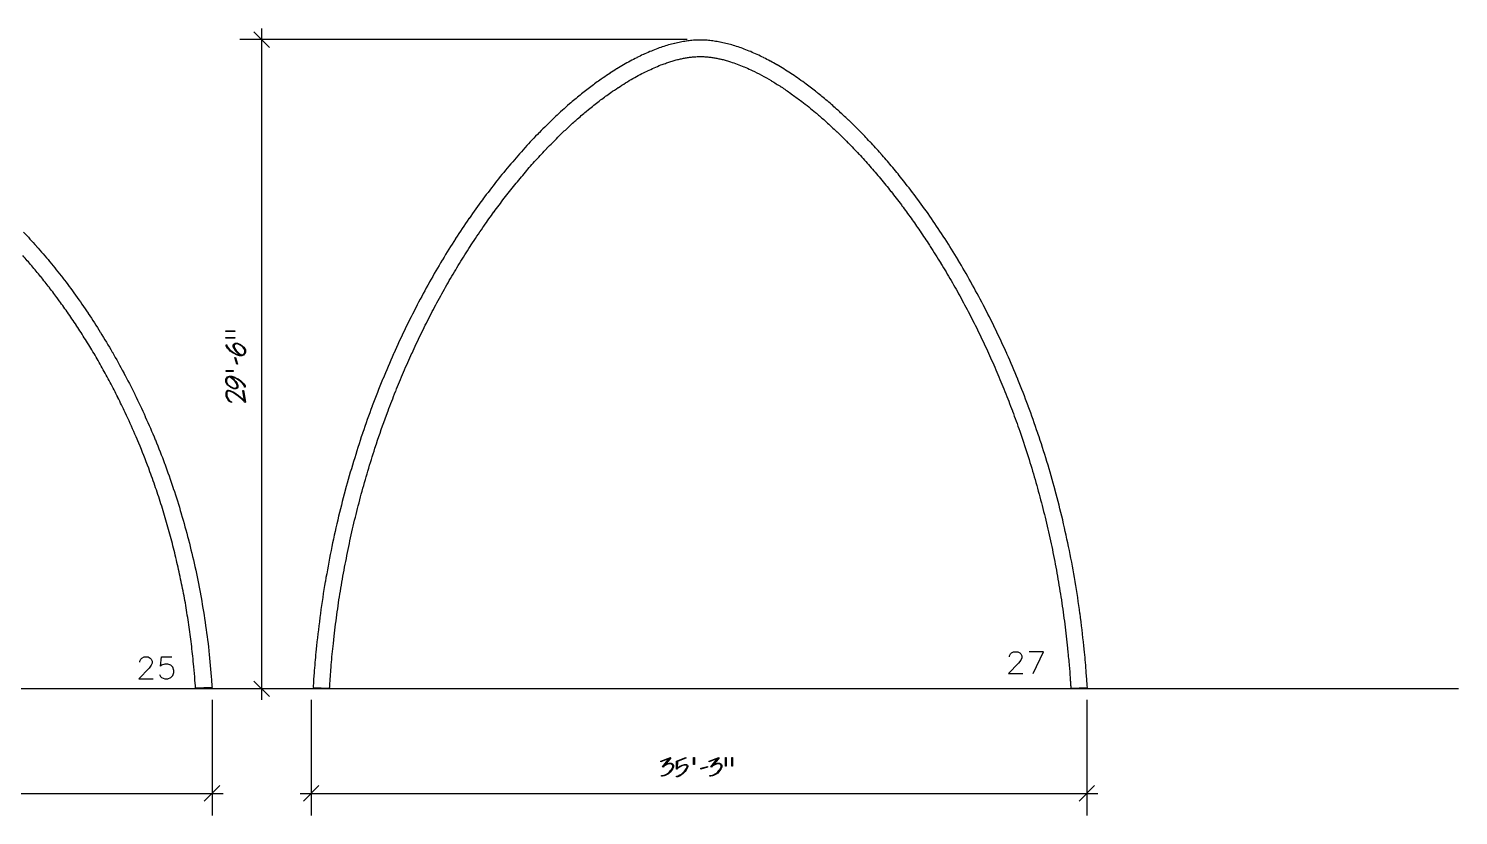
# Model space of a CAD drawing. Extents: x 57 to 189, y -88 to -29.
# Drawn here: x 76.5 to 88.73, y -69.43 to -62.7 of the extents above; entities that cross this region are included whole.
import ezdxf

# ---------------------------------------------------------------- set-up
doc = ezdxf.new("R2010")
doc.units = 0
doc.layers.get('0').update_dxf_attribs({"linetype": 'CONTINUOUS'})
doc.layers.add('DIMENSION', color=18, linetype='CONTINUOUS')
doc.layers.add('NAILERS', color=18, linetype='CONTINUOUS')

msp = doc.modelspace()

# ---------------------------------------------------------------- linework, layer by layer
msp.add_lwpolyline([(58.976, -68.342), (88.734, -68.342)])
at = {"layer": 'DIMENSION'}
for points in [[(78.557, -62.856), (78.424, -62.723)], [(78.491, -62.696), (78.491, -62.79)], [(82.132, -62.79), (78.303, -62.79)], [(78.491, -62.79), (78.491, -68.346)], [(78.424, -68.279), (78.557, -68.412)], [(78.836, -68.346), (78.303, -68.346)], [(78.491, -68.346), (78.491, -68.44)], [(78.067, -68.44), (78.067, -69.429)], [(78.914, -68.44), (78.914, -69.429)], [(85.553, -68.44), (85.553, -69.429)], [(72.134, -69.24), (78.067, -69.24)], [(78, -69.307), (78.133, -69.174)], [(78.067, -69.24), (78.161, -69.24)], [(78.82, -69.24), (78.914, -69.24)], [(78.981, -69.174), (78.848, -69.307)], [(78.914, -69.24), (85.553, -69.24)], [(85.487, -69.307), (85.62, -69.174)], [(85.553, -69.24), (85.647, -69.24)]]:
    msp.add_lwpolyline(points, dxfattribs=at)
for points in [[(78.261, -65.283), (78.261, -65.289), (78.185, -65.289), (78.185, -65.283)], [(78.185, -65.338), (78.261, -65.338), (78.261, -65.344), (78.185, -65.344)], [(78.262, -65.39), (78.264, -65.389), (78.269, -65.388), (78.272, -65.388), (78.284, -65.388), (78.31, -65.399), (78.324, -65.41), (78.339, -65.422), (78.353, -65.445), (78.353, -65.457), (78.353, -65.465), (78.348, -65.478), (78.342, -65.483), (78.336, -65.489), (78.32, -65.495), (78.309, -65.495), (78.3, -65.495), (78.276, -65.487), (78.262, -65.48), (78.247, -65.472), (78.222, -65.455), (78.212, -65.445), (78.2, -65.433), (78.187, -65.413), (78.186, -65.403), (78.192, -65.403), (78.193, -65.412), (78.206, -65.431), (78.217, -65.442), (78.227, -65.451), (78.251, -65.468), (78.264, -65.475), (78.278, -65.482), (78.3, -65.488), (78.309, -65.488), (78.318, -65.488), (78.332, -65.484), (78.338, -65.479), (78.343, -65.474), (78.347, -65.463), (78.347, -65.456), (78.347, -65.446), (78.334, -65.425), (78.32, -65.414), (78.307, -65.404), (78.284, -65.394), (78.274, -65.394), (78.271, -65.394), (78.267, -65.395), (78.265, -65.396), (78.26, -65.398), (78.255, -65.406), (78.255, -65.411), (78.255, -65.417), (78.261, -65.432), (78.268, -65.442), (78.273, -65.449), (78.287, -65.464), (78.294, -65.471), (78.302, -65.478), (78.312, -65.485), (78.315, -65.486), (78.308, -65.487), (78.304, -65.486), (78.293, -65.478), (78.286, -65.472), (78.278, -65.465), (78.266, -65.45), (78.26, -65.442), (78.254, -65.432), (78.248, -65.416), (78.248, -65.41), (78.248, -65.403), (78.255, -65.393)], [(78.268, -65.509), (78.285, -65.568), (78.278, -65.568), (78.262, -65.509)], [(78.35, -65.763), (78.344, -65.763), (78.343, -65.754), (78.33, -65.735), (78.319, -65.724), (78.309, -65.715), (78.285, -65.698), (78.272, -65.691), (78.258, -65.684), (78.236, -65.677), (78.227, -65.677), (78.218, -65.677), (78.204, -65.682), (78.198, -65.687), (78.194, -65.692), (78.189, -65.703), (78.189, -65.71), (78.189, -65.72), (78.202, -65.741), (78.216, -65.752), (78.229, -65.762), (78.252, -65.772), (78.262, -65.772), (78.265, -65.772), (78.27, -65.771), (78.272, -65.77), (78.277, -65.768), (78.282, -65.76), (78.282, -65.755), (78.282, -65.749), (78.275, -65.734), (78.269, -65.724), (78.263, -65.716), (78.25, -65.702), (78.242, -65.695), (78.234, -65.688), (78.224, -65.681), (78.221, -65.68), (78.228, -65.679), (78.232, -65.679), (78.243, -65.687), (78.25, -65.693), (78.257, -65.7), (78.27, -65.716), (78.276, -65.724), (78.282, -65.734), (78.288, -65.75), (78.288, -65.757), (78.288, -65.763), (78.281, -65.773), (78.274, -65.776), (78.272, -65.777), (78.267, -65.778), (78.264, -65.778), (78.252, -65.778), (78.226, -65.767), (78.212, -65.756), (78.197, -65.744), (78.183, -65.721), (78.183, -65.709), (78.183, -65.701), (78.188, -65.688), (78.193, -65.683), (78.2, -65.677), (78.216, -65.671), (78.227, -65.671), (78.236, -65.671), (78.26, -65.679), (78.274, -65.686), (78.289, -65.693), (78.314, -65.711), (78.324, -65.721), (78.336, -65.733), (78.349, -65.753)], [(78.246, -65.622), (78.246, -65.629), (78.187, -65.629), (78.187, -65.622)], [(78.207, -65.791), (78.219, -65.792), (78.252, -65.807), (78.274, -65.822), (78.293, -65.835), (78.326, -65.863), (78.34, -65.878), (78.341, -65.878), (78.342, -65.88), (78.343, -65.881), (78.329, -65.793), (78.336, -65.793), (78.352, -65.893), (78.347, -65.895), (78.345, -65.893), (78.34, -65.886), (78.336, -65.882), (78.322, -65.868), (78.29, -65.841), (78.271, -65.828), (78.25, -65.813), (78.219, -65.798), (78.208, -65.798), (78.2, -65.798), (78.192, -65.809), (78.192, -65.819), (78.193, -65.843), (78.214, -65.878), (78.234, -65.889), (78.234, -65.896), (78.211, -65.883), (78.187, -65.845), (78.186, -65.819), (78.186, -65.813), (78.189, -65.802), (78.192, -65.799), (78.194, -65.795), (78.202, -65.791)], [(82.011, -68.992), (82.013, -68.994), (82.015, -69.001), (82.015, -69.005), (82.015, -69.012), (82.01, -69.028), (82.005, -69.037), (82, -69.045), (81.988, -69.06), (81.98, -69.067), (81.974, -69.073), (81.957, -69.083), (81.945, -69.087), (81.936, -69.09), (81.921, -69.094), (81.916, -69.094), (81.915, -69.094), (81.914, -69.094), (81.913, -69.094), (81.913, -69.087), (81.914, -69.087), (81.915, -69.087), (81.916, -69.087), (81.921, -69.087), (81.935, -69.084), (81.944, -69.081), (81.955, -69.077), (81.97, -69.067), (81.976, -69.062), (81.983, -69.056), (81.994, -69.042), (81.999, -69.035), (82.004, -69.026), (82.01, -69.012), (82.01, -69.006), (82.01, -69.003), (82.008, -68.998), (82.006, -68.996), (82.003, -68.992), (81.994, -68.988), (81.987, -68.988), (81.979, -68.988), (81.96, -68.994), (81.949, -69), (81.94, -69.005), (81.93, -69.014), (81.93, -69.017), (81.922, -69.013), (81.978, -68.943), (81.907, -68.971), (81.907, -68.965), (81.99, -68.932), (81.992, -68.937), (81.944, -68.996), (81.957, -68.989), (81.979, -68.982), (81.989, -68.982), (81.996, -68.982), (82.007, -68.987)], [(82.138, -69.005), (82.139, -69.006), (82.139, -69.007), (82.139, -69.009), (82.139, -69.014), (82.131, -69.031), (82.123, -69.042), (82.115, -69.053), (82.096, -69.072), (82.086, -69.08), (82.074, -69.089), (82.052, -69.099), (82.042, -69.1), (82.042, -69.093), (82.051, -69.093), (82.071, -69.083), (82.083, -69.075), (82.093, -69.067), (82.11, -69.049), (82.118, -69.039), (82.125, -69.029), (82.133, -69.014), (82.133, -69.009), (82.133, -69.007), (82.13, -69.002), (82.128, -69.001), (82.126, -68.999), (82.12, -68.998), (82.118, -68.998), (82.11, -68.998), (82.088, -69.006), (82.074, -69.014), (82.062, -69.02), (82.048, -69.03), (82.047, -69.032), (82.042, -69.032), (82.043, -68.965), (82.122, -68.933), (82.122, -68.939), (82.049, -68.968), (82.048, -69.023), (82.055, -69.018), (82.071, -69.008), (82.079, -69.004), (82.091, -68.998), (82.11, -68.993), (82.118, -68.993), (82.126, -68.993), (82.136, -68.999)], [(82.195, -68.992), (82.188, -68.992), (82.188, -68.934), (82.195, -68.934)], [(82.308, -69.015), (82.249, -69.032), (82.249, -69.025), (82.308, -69.009)], [(82.425, -68.992), (82.427, -68.994), (82.429, -69.001), (82.429, -69.005), (82.429, -69.012), (82.424, -69.028), (82.418, -69.037), (82.413, -69.045), (82.401, -69.06), (82.394, -69.067), (82.388, -69.073), (82.37, -69.083), (82.359, -69.087), (82.35, -69.09), (82.335, -69.094), (82.329, -69.094), (82.329, -69.094), (82.328, -69.094), (82.327, -69.094), (82.327, -69.087), (82.328, -69.087), (82.329, -69.087), (82.33, -69.087), (82.335, -69.087), (82.349, -69.084), (82.358, -69.081), (82.368, -69.077), (82.384, -69.067), (82.389, -69.062), (82.396, -69.056), (82.408, -69.042), (82.413, -69.035), (82.418, -69.026), (82.423, -69.012), (82.423, -69.006), (82.423, -69.003), (82.422, -68.998), (82.42, -68.996), (82.417, -68.992), (82.407, -68.988), (82.401, -68.988), (82.393, -68.988), (82.374, -68.994), (82.363, -69), (82.353, -69.005), (82.343, -69.014), (82.343, -69.017), (82.336, -69.013), (82.392, -68.943), (82.321, -68.971), (82.321, -68.965), (82.403, -68.932), (82.406, -68.937), (82.358, -68.996), (82.371, -68.989), (82.393, -68.982), (82.403, -68.982), (82.41, -68.982), (82.421, -68.987)], [(82.467, -68.932), (82.467, -69.008), (82.461, -69.008), (82.461, -68.932)], [(82.522, -69.008), (82.515, -69.008), (82.515, -68.932), (82.522, -68.932)]]:
    msp.add_lwpolyline(points, close=True, dxfattribs=at)
at = {"layer": 'NAILERS'}
msp.add_lwpolyline([(85.558, -68.335, 0.002075), (85.553, -68.263), (85.549, -68.21, 0.008296), (85.534, -68.032), (85.528, -67.978, 0.008226), (85.496, -67.702), (85.495, -67.7, 0.008152), (85.454, -67.429), (85.454, -67.427, 0.008078), (85.405, -67.163), (85.404, -67.161, 0.008003), (85.347, -66.902), (85.347, -66.9, 0.007932), (85.283, -66.648), (85.283, -66.646, 0.007864), (85.212, -66.401), (85.212, -66.399, 0.007803), (85.135, -66.16), (85.134, -66.158, 0.007748), (85.052, -65.926), (85.051, -65.924, 0.007706), (84.963, -65.699), (84.962, -65.697, 0.007675), (84.87, -65.48), (84.869, -65.477, 0.007658), (84.771, -65.267), (84.77, -65.265, 0.007658), (84.669, -65.063), (84.667, -65.06, 0.007678), (84.562, -64.866), (84.561, -64.863, 0.007722), (84.452, -64.676), (84.451, -64.674, 0.007791), (84.34, -64.495), (84.338, -64.493, 0.007892), (84.224, -64.322), (84.223, -64.32, 0.008028), (84.107, -64.158), (84.105, -64.155, 0.008205), (83.987, -64.002), (83.971, -63.981, 0.008455), (83.881, -63.872), (83.88, -63.87, 0.004297), (83.79, -63.766), (83.79, -63.765, 0.008904), (83.699, -63.665), (83.697, -63.664, 0.004558), (83.607, -63.57), (83.606, -63.569, 0.009526), (83.516, -63.48), (83.514, -63.478, 0.004909), (83.424, -63.395), (83.423, -63.394, 0.010367), (83.333, -63.315), (83.331, -63.313, 0.005382), (83.242, -63.241), (83.241, -63.24, 0.011498), (83.152, -63.172), (83.136, -63.16, 0.006117), (83.078, -63.118), (83.077, -63.118, 0.006341), (83.019, -63.079), (83.018, -63.078, 0.006631), (82.96, -63.041), (82.959, -63.041, 0.006951), (82.902, -63.007), (82.901, -63.006, 0.007305), (82.845, -62.974), (82.844, -62.974, 0.007695), (82.788, -62.945), (82.787, -62.944, 0.008125), (82.732, -62.918), (82.731, -62.917, 0.008599), (82.677, -62.893), (82.676, -62.893, 0.00912), (82.622, -62.872), (82.622, -62.871, 0.009692), (82.569, -62.852), (82.568, -62.852, 0.010317), (82.516, -62.836), (82.515, -62.836, 0.011), (82.465, -62.822), (82.464, -62.822, 0.01174), (82.414, -62.811), (82.413, -62.811, 0.012538), (82.364, -62.803), (82.364, -62.803, 0.013382), (82.316, -62.797), (82.315, -62.797, 0.014311), (82.268, -62.794, 0.015259), (82.221, -62.794, 0.014311), (82.174, -62.797), (82.174, -62.797, 0.013382), (82.126, -62.803), (82.125, -62.803, 0.012538), (82.076, -62.811), (82.076, -62.811, 0.01174), (82.026, -62.822), (82.025, -62.822, 0.011), (81.974, -62.836), (81.973, -62.836, 0.010317), (81.921, -62.852), (81.92, -62.852, 0.009691), (81.868, -62.871), (81.867, -62.872, 0.00912), (81.813, -62.893), (81.812, -62.893, 0.008599), (81.758, -62.917), (81.757, -62.918, 0.008125), (81.702, -62.944), (81.701, -62.945, 0.007695), (81.645, -62.974), (81.645, -62.974, 0.007305), (81.588, -63.006), (81.587, -63.007, 0.006951), (81.53, -63.041), (81.529, -63.041, 0.006631), (81.472, -63.078), (81.471, -63.079, 0.006427), (81.413, -63.118), (81.397, -63.129, 0.011871), (81.308, -63.193), (81.307, -63.194, 0.005642), (81.219, -63.263), (81.217, -63.265, 0.010684), (81.127, -63.34), (81.11, -63.355, 0.010022), (80.991, -63.463), (80.989, -63.466, 0.009496), (80.869, -63.584), (80.866, -63.586, 0.009065), (80.746, -63.713), (80.744, -63.716, 0.008714), (80.625, -63.852), (80.623, -63.854, 0.008431), (80.504, -63.999), (80.502, -64.002, 0.008205), (80.385, -64.155), (80.383, -64.158, 0.008028), (80.267, -64.32), (80.265, -64.322, 0.007892), (80.151, -64.493), (80.15, -64.495, 0.007791), (80.038, -64.674), (80.037, -64.676, 0.007722), (79.928, -64.863), (79.927, -64.866, 0.007679), (79.822, -65.06), (79.821, -65.063, 0.007659), (79.719, -65.265), (79.718, -65.267, 0.007658), (79.621, -65.477), (79.62, -65.48, 0.007676), (79.527, -65.697), (79.526, -65.699, 0.007706), (79.438, -65.924), (79.437, -65.926, 0.007749), (79.355, -66.158), (79.354, -66.16, 0.007803), (79.278, -66.399), (79.277, -66.401, 0.007864), (79.207, -66.646), (79.206, -66.648, 0.007932), (79.142, -66.9), (79.142, -66.902, 0.008004), (79.085, -67.161), (79.085, -67.163, 0.008078), (79.036, -67.427), (79.035, -67.429, 0.008153), (78.994, -67.7), (78.994, -67.702, 0.008226), (78.961, -67.978), (78.955, -68.032, 0.008295), (78.94, -68.21), (78.936, -68.263, 0.002077), (78.932, -68.335), (79.073, -68.34, -0.004709), (79.073, -68.335), (79.074, -68.33, 0.002424), (79.075, -68.315), (79.075, -68.303, -0.002652), (79.078, -68.264), (79.078, -68.257, -0.001356), (79.082, -68.205), (79.087, -68.14, -0.009267), (79.105, -67.959), (79.112, -67.894, -0.006199), (79.138, -67.688), (79.138, -67.688, -0.006225), (79.169, -67.483), (79.169, -67.483, -0.006252), (79.206, -67.28), (79.206, -67.28, -0.00628), (79.247, -67.078), (79.247, -67.078, -0.00631), (79.293, -66.878), (79.293, -66.878, -0.00634), (79.344, -66.679), (79.344, -66.679, -0.006371), (79.4, -66.482, -0.006409), (79.461, -66.286), (79.473, -66.249, -0.010584), (79.559, -66.005), (79.573, -65.968, -0.005735), (79.637, -65.801), (79.638, -65.8, -0.005809), (79.706, -65.636), (79.706, -65.635, -0.005881), (79.777, -65.473), (79.778, -65.473, -0.005957), (79.852, -65.313), (79.853, -65.313, -0.006036), (79.931, -65.157), (79.931, -65.156, -0.006118), (80.012, -65.003), (80.013, -65.002, -0.006202), (80.097, -64.852), (80.097, -64.852, -0.006289), (80.185, -64.705, -0.006382), (80.276, -64.56), (80.284, -64.547, -0.007984), (80.384, -64.398), (80.393, -64.385, -0.006043), (80.479, -64.265), (80.48, -64.264, -0.006174), (80.567, -64.148), (80.568, -64.147, -0.006338), (80.657, -64.034), (80.658, -64.033, -0.006535), (80.748, -63.925), (80.748, -63.924, -0.00677), (80.839, -63.821), (80.84, -63.82, -0.007047), (80.932, -63.721), (80.933, -63.72, -0.007371), (81.026, -63.626), (81.038, -63.614, -0.007773), (81.108, -63.547, -0.003979), (81.18, -63.481), (81.185, -63.477, -0.010631), (81.269, -63.405), (81.289, -63.388, -0.009117), (81.379, -63.317), (81.382, -63.314, -0.009143), (81.467, -63.252), (81.479, -63.243, -0.009621), (81.543, -63.2), (81.544, -63.2, -0.004992), (81.606, -63.16), (81.606, -63.16, -0.010681), (81.668, -63.123), (81.669, -63.122, -0.005597), (81.73, -63.089), (81.73, -63.089, -0.012105), (81.79, -63.059), (81.792, -63.058, -0.006395), (81.85, -63.031), (81.851, -63.031, -0.013995), (81.908, -63.007), (81.919, -63.003, -0.007605), (81.956, -62.99), (81.957, -62.989, -0.007975), (81.994, -62.977), (81.994, -62.977, -0.008448), (82.031, -62.967), (82.031, -62.966, -0.008965), (82.067, -62.957), (82.067, -62.957, -0.009529), (82.102, -62.95), (82.103, -62.95, -0.010141), (82.137, -62.944), (82.137, -62.944, -0.010804), (82.171, -62.939, -0.011397), (82.205, -62.936), (82.208, -62.936, -0.018915), (82.249, -62.935), (82.252, -62.935, -0.012356), (82.285, -62.936, -0.011515), (82.318, -62.939), (82.318, -62.939, -0.010803), (82.352, -62.944), (82.352, -62.944, -0.010141), (82.387, -62.95), (82.387, -62.95, -0.009529), (82.422, -62.957), (82.423, -62.957, -0.008965), (82.458, -62.966), (82.459, -62.967, -0.008594), (82.495, -62.977), (82.505, -62.98, -0.015442), (82.561, -63), (82.562, -63, -0.007182), (82.618, -63.022), (82.62, -63.023, -0.013265), (82.678, -63.049), (82.689, -63.054, -0.012045), (82.768, -63.094), (82.77, -63.095, -0.011062), (82.851, -63.14), (82.853, -63.142, -0.010247), (82.935, -63.193), (82.937, -63.194, -0.009575), (83.02, -63.25), (83.024, -63.254, -0.009125), (83.104, -63.312), (83.114, -63.32, -0.006861), (83.174, -63.366, -0.004444), (83.232, -63.415), (83.239, -63.42, -0.008436), (83.31, -63.482), (83.322, -63.493, -0.007956), (83.415, -63.579), (83.417, -63.58, -0.007551), (83.509, -63.672), (83.51, -63.673, -0.007201), (83.603, -63.769), (83.604, -63.77, -0.006901), (83.695, -63.872), (83.696, -63.873, -0.006646), (83.787, -63.978), (83.787, -63.979, -0.00643), (83.877, -64.09), (83.878, -64.091, -0.00625), (83.966, -64.205), (83.971, -64.212, -0.006099), (84.049, -64.318, -0.004581), (84.124, -64.426), (84.127, -64.43, -0.006458), (84.206, -64.548), (84.213, -64.56, -0.006372), (84.304, -64.704), (84.304, -64.705, -0.006283), (84.392, -64.852), (84.392, -64.852, -0.006197), (84.477, -65.002), (84.477, -65.003, -0.006113), (84.558, -65.156), (84.559, -65.157, -0.006033), (84.637, -65.313), (84.637, -65.313, -0.005955), (84.712, -65.473), (84.712, -65.473, -0.005881), (84.783, -65.635), (84.784, -65.636, -0.005809), (84.852, -65.8), (84.852, -65.801, -0.005739), (84.917, -65.968), (84.917, -65.969, -0.005769), (84.979, -66.14), (84.985, -66.158, -0.008028), (85.054, -66.367), (85.059, -66.384, -0.006386), (85.118, -66.58, -0.006356), (85.171, -66.778), (85.171, -66.778, -0.006326), (85.22, -66.978), (85.22, -66.978, -0.006296), (85.264, -67.179), (85.264, -67.179, -0.006268), (85.302, -67.381), (85.302, -67.382, -0.006241), (85.336, -67.585), (85.336, -67.586, -0.006214), (85.365, -67.791), (85.365, -67.791, -0.006183), (85.388, -67.997), (85.392, -68.036, -0.006188), (85.404, -68.166), (85.407, -68.205, -0.001358), (85.411, -68.257), (85.411, -68.264, -0.002619), (85.414, -68.303), (85.415, -68.315, 0.002244), (85.416, -68.329), (85.416, -68.336, -0.004082), (85.416, -68.338), (85.416, -68.338, 0.004021), (85.416, -68.34)], format="xyb", close=True, dxfattribs=at)
msp.add_lwpolyline([(76.452, -64.437, -0.009134), (76.563, -64.558), (76.565, -64.56, -0.008867), (76.676, -64.689), (76.678, -64.691, -0.00866), (76.788, -64.829), (76.79, -64.831, -0.008506), (76.898, -64.976), (76.899, -64.978, -0.008396), (77.005, -65.131), (77.007, -65.133, -0.008323), (77.11, -65.294), (77.111, -65.296, -0.008284), (77.212, -65.464), (77.213, -65.466, -0.008272), (77.31, -65.641), (77.311, -65.643, -0.008286), (77.405, -65.825), (77.406, -65.827, -0.008318), (77.495, -66.016), (77.495, -66.018, -0.008369), (77.58, -66.214), (77.581, -66.216, -0.008435), (77.66, -66.418), (77.661, -66.42, -0.008513), (77.734, -66.629), (77.735, -66.631, -0.0086), (77.803, -66.846), (77.803, -66.848, -0.008693), (77.864, -67.069), (77.865, -67.071, -0.008791), (77.919, -67.298), (77.92, -67.3, -0.00889), (77.967, -67.533), (77.967, -67.535, -0.008989), (78.007, -67.774), (78.007, -67.776, -0.009084), (78.039, -68.019), (78.039, -68.022, -0.009171), (78.062, -68.27), (78.062, -68.272, -0.002298), (78.066, -68.335), (77.925, -68.34, 0.000773), (77.924, -68.319), (77.92, -68.271, 0.007799), (77.911, -68.156), (77.906, -68.109, 0.006261), (77.887, -67.942), (77.887, -67.942, 0.00628), (77.864, -67.776), (77.864, -67.776, 0.0063), (77.838, -67.611), (77.838, -67.611, 0.00632), (77.806, -67.447), (77.806, -67.447, 0.006339), (77.771, -67.284), (77.771, -67.284, 0.006359), (77.732, -67.122), (77.732, -67.122, 0.006379), (77.689, -66.961, 0.006396), (77.642, -66.802, 0.006414), (77.59, -66.644, 0.006433), (77.535, -66.488), (77.524, -66.458, 0.011484), (77.439, -66.243), (77.416, -66.188, 0.010154), (77.335, -66.006), (77.323, -65.981, 0.005882), (77.26, -65.852), (77.26, -65.851, 0.005936), (77.195, -65.724), (77.195, -65.724, 0.005998), (77.127, -65.599), (77.127, -65.599, 0.006062), (77.056, -65.476), (77.056, -65.476, 0.006128), (76.983, -65.356), (76.982, -65.356, 0.006195), (76.907, -65.238), (76.906, -65.237, 0.006264), (76.828, -65.123), (76.826, -65.119, 0.006241), (76.75, -65.014), (76.748, -65.01, 0.005881), (76.675, -64.913), (76.674, -64.912, 0.005983), (76.6, -64.818), (76.599, -64.818, 0.006116), (76.523, -64.727), (76.523, -64.726, 0.006277), (76.446, -64.638)], format="xyb", dxfattribs=at)
for points in [[(84.891, -68.072), (84.891, -68.064), (84.9, -68.046), (84.909, -68.037), (84.926, -68.028), (84.962, -68.028), (84.979, -68.037), (84.988, -68.046), (84.997, -68.064), (84.997, -68.081), (84.988, -68.099), (84.97, -68.125), (84.882, -68.214), (85.006, -68.214)], [(85.094, -68.214), (85.182, -68.028), (85.059, -68.028)], [(77.449, -68.117), (77.449, -68.108), (77.458, -68.091), (77.466, -68.082), (77.484, -68.073), (77.519, -68.073), (77.537, -68.082), (77.546, -68.091), (77.555, -68.108), (77.555, -68.126), (77.546, -68.144), (77.528, -68.17), (77.44, -68.259), (77.563, -68.259)], [(77.616, -68.223), (77.625, -68.241), (77.634, -68.25), (77.661, -68.259), (77.687, -68.259), (77.714, -68.25), (77.731, -68.232), (77.74, -68.206), (77.74, -68.188), (77.731, -68.161), (77.714, -68.144), (77.687, -68.135), (77.661, -68.135), (77.634, -68.144), (77.625, -68.153), (77.634, -68.073), (77.722, -68.073)]]:
    msp.add_lwpolyline(points, dxfattribs=at)

doc.saveas('drawing.dxf')
